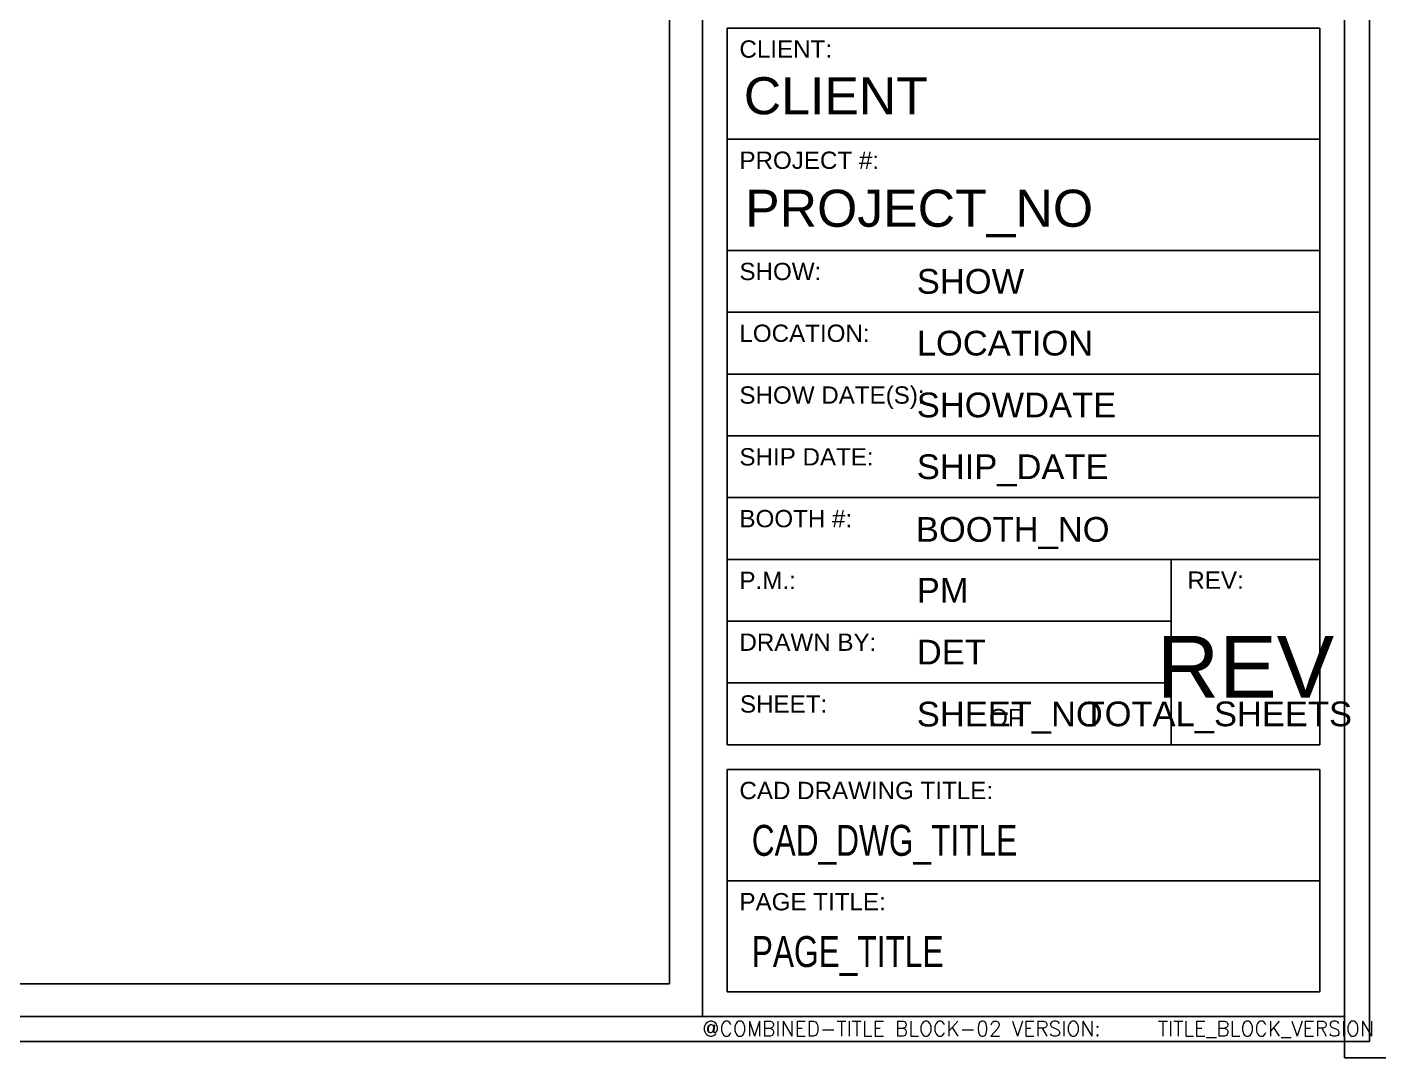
# Model space of a CAD drawing. Header units: inches. Extents: x -0.2 to 16.2, y -0.1 to 10.4.
# Drawn here: x 12.125 to 16.25, y -0.125 to 3.003 of the extents above; entities that cross this region are included whole.
import ezdxf
from ezdxf.enums import TextEntityAlignment as Align

# ---------------------------------------------------------------- set-up
doc = ezdxf.new("R2010")
doc.units = ezdxf.units.IN
doc.header["$MEASUREMENT"] = 0
doc.layers.get('Defpoints').update_dxf_attribs({"true_color": 0xff7f7f})
doc.styles.add('ANNO', font='swissli.ttf')
doc.styles.add('ANNO NARROW', font='swisscli.ttf')
doc.styles.get("Standard").update_dxf_attribs({"font": 'simplex.shx'})

msp = doc.modelspace()

# ---------------------------------------------------------------- linework, layer by layer
at = {"color": 5}
for p, q in [((14.175, 10.25), (14.175, 0)), ((14.25, 0.825), (14.25, 3)), ((14.25, 3), (16.05, 3)), ((16.05, 0.825), (16.05, 3)), ((14.25, 2.6625), (16.05, 2.6625)), ((14.25, 2.325), (16.05, 2.325)), ((15.5979, 1.3875), (15.5979, 0.825)), ((15.5979, 1.3875), (16.05, 1.3875)), ((14.25, 0.825), (16.05, 0.825)), ((15.5979, 0.825), (16.05, 0.825)), ((14.25, 0.075), (14.25, 0.75)), ((14.25, 0.75), (16.05, 0.75)), ((16.05, 0.075), (16.05, 0.75)), ((14.25, 0.075), (16.05, 0.075))]:
    msp.add_line(p, q, dxfattribs=at)
at = {"color": 9}
for p, q in [((14.25, 2.1375), (16.05, 2.1375)), ((14.25, 1.95), (16.05, 1.95)), ((14.25, 1.95), (16.05, 1.95)), ((14.25, 1.7625), (16.05, 1.7625)), ((14.25, 1.7625), (16.05, 1.7625)), ((14.25, 1.575), (16.05, 1.575)), ((14.25, 1.575), (16.05, 1.575)), ((14.25, 1.3875), (15.5979, 1.3875)), ((14.25, 1.2), (15.5979, 1.2)), ((14.25, 1.0125), (15.5979, 1.0125)), ((14.25, 0.4125), (16.05, 0.4125))]:
    msp.add_line(p, q, dxfattribs=at)
msp.add_lwpolyline([(-0.075, -0.075), (16.2, -0.075), (16.2, 10.325), (-0.075, 10.325)], close=True, dxfattribs=at)
at = {"color": 5}
msp.add_lwpolyline([(0, 0), (16.125, 0), (16.125, 10.25), (0, 10.25)], close=True, dxfattribs=at)
at = {"layer": 'Defpoints'}
for q in [(16.125, 0), (16.25, -0.125)]:
    msp.add_line((16.125, -0.125), q, dxfattribs=at)
msp.add_lwpolyline([(0.1, 0.1), (14.075, 0.1), (14.075, 10.15), (0.1, 10.15)], close=True, dxfattribs=at)

# ---------------------------------------------------------------- texts
at = {"color": 4, "char_height": 0.0525, "style": 'ANNO'}
for s, insert, attachment_point in [('CLIENT:', (14.2875, 2.9625), 1), ('PROJECT #:', (14.2875, 2.625), 1), ('SHOW:', (14.2875, 2.2875), 1), ('LOCATION:', (14.2875, 2.1), 1), ('SHOW DATE(S):', (14.2875, 1.9125), 1), ('SHIP DATE:', (14.2875, 1.725), 1), ('BOOTH #:', (14.2875, 1.5375), 1), ('P.M.:', (14.2875, 1.35), 1), ('DRAWN BY:', (14.2875, 1.1625), 1), ('SHEET:', (14.289, 0.975), 1), ('OF', (15.0965, 0.8805), 8), ('CAD DRAWING TITLE:', (14.2875, 0.7125), 1), ('PAGE TITLE:', (14.2875, 0.375), 1)]:
    msp.add_mtext(s, dxfattribs=dict(at, insert=insert, attachment_point=attachment_point))
at = {"color": 4, "insert": (15.6474, 1.3508), "char_height": 0.0525, "width": 0.146772, "attachment_point": 1, "style": 'ANNO'}
msp.add_mtext('REV:', dxfattribs=at)
at = {"color": 4, "ltscale": 0.95, "style": 'ANNO'}
for tag, p in [('CLIENT', (14.3008, 2.7944)), ('PROJECT_NO', (14.3048, 2.4531))]:
    msp.add_attdef(tag, text='-', height=0.1125, dxfattribs=at).set_placement(p, align=Align.MIDDLE_LEFT)
at = {"color": 4}
for tag, text, height, style, p in [('SHOW', '-', 0.075, 'ANNO', (14.826, 2.2312)), ('LOCATION', '-', 0.075, 'ANNO', (14.826, 2.0437)), ('SHOWDATE', '-', 0.075, 'ANNO', (14.826, 1.8562)), ('SHIP_DATE', '-', 0.075, 'ANNO', (14.826, 1.6687)), ('BOOTH_NO', '-', 0.075, 'ANNO', (14.8233, 1.4785)), ('PM', '-', 0.075, 'ANNO', (14.826, 1.2937)), ('DET', '-', 0.075, 'ANNO', (14.826, 1.1062)), ('SHEET_NO', 'Mo', 0.075, 'ANNO', (14.826, 0.918)), ('TOTAL_SHEETS', '-', 0.075, 'ANNO', (15.3323, 0.9187)), ('CAD_DWG_TITLE', 'TITLE BLOCK', 0.09375, 'ANNO NARROW', (14.325, 0.5349)), ('PAGE_TITLE', 'el', 0.09375, 'ANNO NARROW', (14.325, 0.1974))]:
    msp.add_attdef(tag, text=text, height=height, dxfattribs=dict(at, style=style)).set_placement(p, align=Align.MIDDLE_LEFT)
at = {"color": 4, "ltscale": 0.95, "style": 'ANNO'}
msp.add_attdef('REV', text=' 02', height=0.1875, dxfattribs=at).set_placement((15.8239, 1.0617), align=Align.MIDDLE_CENTER)
at = {"layer": 'Defpoints'}
msp.add_text('@COMBINED-TITLE BLOCK-02 VERSION:', height=0.045, dxfattribs=at).set_placement((14.175, -0.059))
at = {"layer": 'Defpoints', "flags": 2}
msp.add_attdef('TITLE_BLOCK_VERSION', (15.558, -0.059), '2.5', height=0.045, dxfattribs=at)

doc.saveas('drawing.dxf')
